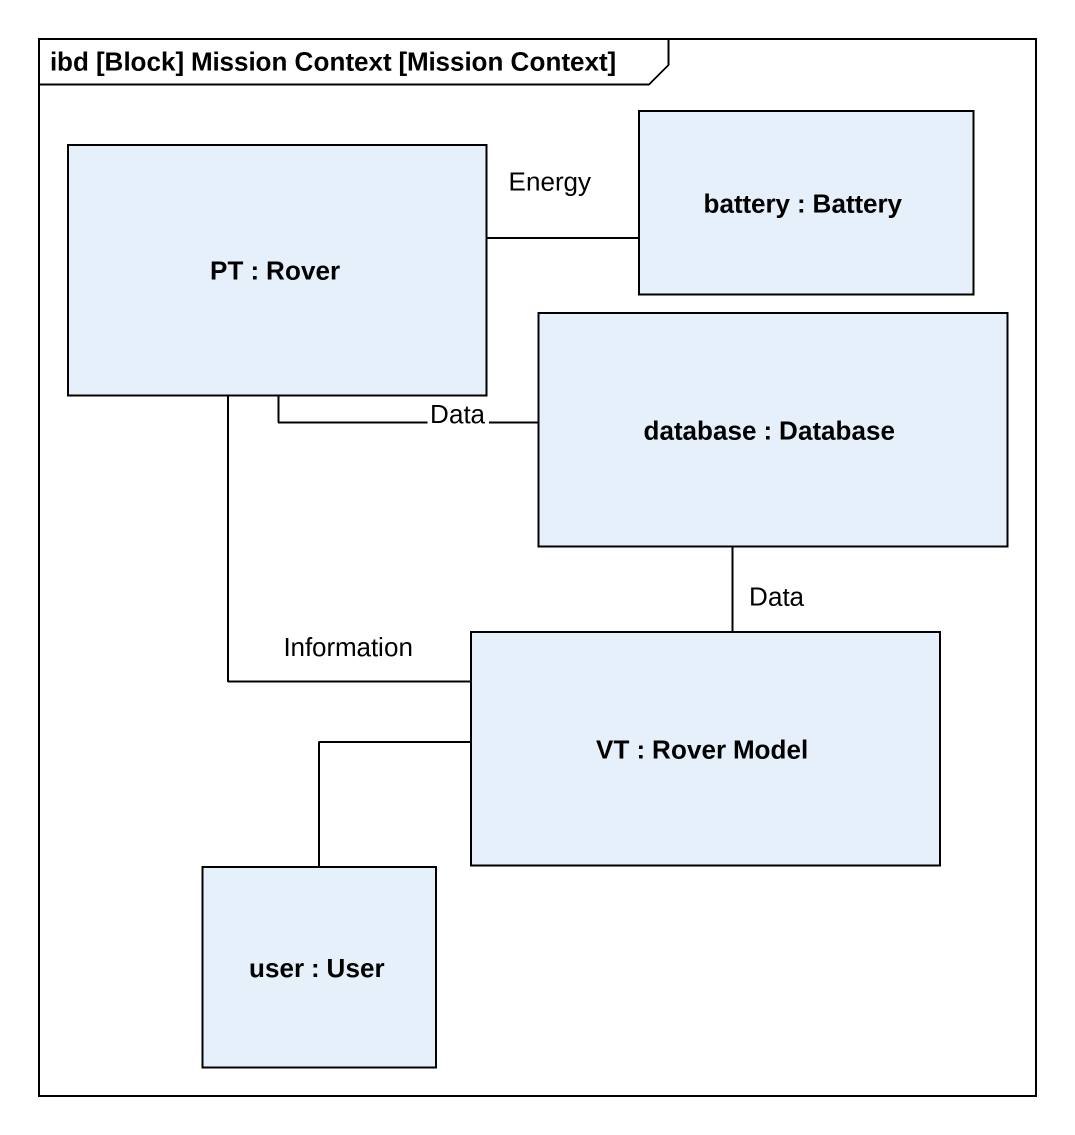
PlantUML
@startuml
mainframe ibd [Block] Mission Context [Mission Context]
rectangle "battery : Battery" as battery
rectangle "PT : Rover" as PT
rectangle "database : Database" as database_
rectangle "VT : Rover Model" as VT
rectangle "user : User" as user
PT -right- battery : Energy
PT -right- database_ : Data
database_ -- VT : Data
VT -up- PT : Information
user -right- VT
@enduml
